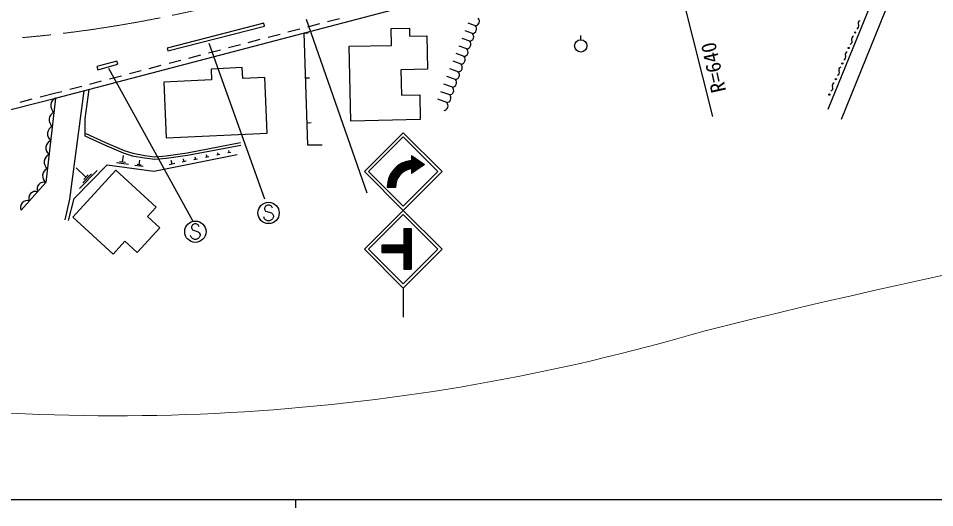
# Model space of a CAD drawing. Units: millimetres, scale not verified. Extents: x 40000 to 680000, y 20000 to 380000.
# Drawn here: x 234180 to 345942, y 204000 to 263722 of the extents above; entities that cross this region are included whole.
import ezdxf
from ezdxf.enums import TextEntityAlignment as Align

# ---------------------------------------------------------------- set-up
doc = ezdxf.new("R2010")
doc.units = ezdxf.units.MM
doc.header["$LTSCALE"] = 1000
doc.linetypes.add('CHAIN', pattern=[18.5, 12, -1.5, 3.5, -1.5])
for name, color, linetype, lineweight in [('M-BGD', 7, 'Continuous', 25), ('M-BMK', 2, 'CHAIN', 13), ('M-BMK-SRVR', 3, 'Continuous', 25), ('M-STR-HTXT', 7, 'Continuous', 13), ('M-STR-STRC', 7, 'Continuous', 25), ('M-TTL-BAND', 7, 'Continuous', 25)]:
    doc.layers.add(name, color=color, linetype=linetype, lineweight=lineweight)
doc.styles.add('ＭＳ ゴシック', font='')
doc.styles.get('ＭＳ ゴシック').set_extended_font_data('MS Gothic')

msp = doc.modelspace()

# ---------------------------------------------------------------- linework, layer by layer
at = {"layer": 'M-BGD'}
for p, q in [((340634, 271501), (332906, 252601)), ((334566, 251400), (342496, 270962)), ((269482, 262688), (270933, 263069)), ((271900, 263323), (273351, 263705)), ((289930, 262802), (289045, 263131)), ((264646, 261418), (266097, 261799)), ((267064, 262053), (268515, 262434)), ((269030, 261944), (269530, 261960)), ((289581, 261865), (288675, 262201)), ((302767, 261110), (302767, 261610)), ((259811, 260147), (261261, 260528)), ((262228, 260783), (263679, 261164)), ((289233, 260927), (288306, 261272)), ((257393, 259512), (258843, 259893)), ((288536, 259053), (287566, 259413)), ((288885, 259990), (287936, 260343)), ((252557, 258242), (254007, 258623)), ((254975, 258877), (256425, 259258)), ((288188, 258115), (287196, 258484)), ((247721, 256971), (249172, 257352)), ((250139, 257606), (251590, 257987)), ((287839, 257178), (286826, 257555)), ((242885, 255701), (244336, 256082)), ((245303, 256336), (246754, 256717)), ((269212, 256459), (269712, 256476)), ((287491, 256241), (286456, 256625)), ((240467, 255065), (241918, 255447)), ((287142, 255303), (286087, 255696)), ((234412, 253508), (235866, 253879)), ((236835, 254126), (238743, 254612)), ((238743, 254612), (239500, 254811)), ((286446, 253429), (285347, 253837)), ((286794, 254366), (285717, 254766)), ((269395, 250974), (269894, 250991)), ((257202, 246784), (257147, 247055)), ((258759, 247098), (258374, 247020)), ((258567, 247059), (258515, 247316)), ((260092, 247366), (259729, 247293)), ((259911, 247330), (259862, 247572)), ((247609, 245881), (246135, 246076)), ((247266, 246126), (246529, 246224)), ((246898, 246175), (247002, 246961)), ((249180, 245814), (248660, 245883)), ((248920, 245848), (248993, 246402)), ((253255, 245989), (252590, 245856)), ((252923, 245923), (252833, 246366)), ((254657, 246272), (254154, 246171)), ((254406, 246221), (254338, 246556)), ((256029, 246548), (255600, 246462)), ((255815, 246505), (255757, 246791)), ((257405, 246825), (256998, 246743)), ((242427, 244340), (241250, 245490)), ((243799, 245156), (241643, 242949)), ((249421, 245641), (248383, 245779)), ((243113, 244748), (242035, 243645)), ((242697, 244616), (242158, 244064))]:
    msp.add_line(p, q, dxfattribs=at)
for points in [[(198352, 243838), (212302, 247251), (238731, 253976), (289735, 267389), (313354, 273642), (329123, 277452), (341572, 280231), (345993, 280897), (369473, 285526)], [(271254, 248221), (269486, 248232), (269030, 261944)], [(261546, 256389), (261486, 257700), (257687, 257526), (257747, 256214)], [(257747, 256214), (251916, 255947), (252228, 249151)], [(252228, 249151), (264540, 249716), (264228, 256512), (261546, 256389)], [(242164, 254879), (240421, 241644), (239856, 239117)], [(242764, 255036), (242301, 251448), (242278, 249400)], [(238731, 253976), (237542, 243675), (234529, 240309)], [(242278, 249400), (244700, 248293), (246974, 247317), (248069, 246954), (249569, 246689), (250831, 246515), (252247, 246661), (254816, 247019), (261329, 248259)], [(242402, 249672), (244821, 248568), (247080, 247598), (248143, 247246), (249615, 246986), (250836, 246817), (252211, 246959), (254767, 247315), (261273, 248553)], [(240300, 239041), (241006, 241725), (245008, 245821), (250706, 245068), (260875, 247116)], [(246068, 245187), (240818, 239466), (245744, 234946), (247183, 236514)], [(249943, 239522), (250994, 240666), (246068, 245187)], [(249943, 239522), (251428, 238159), (248668, 235151), (247183, 236514)]]:
    msp.add_lwpolyline(points, dxfattribs=at)
for points in [[(252421, 259739), (264209, 262781), (264122, 263116), (252334, 260075)], [(274731, 251187), (274535, 260305), (279699, 260416), (279654, 262477), (281886, 262525), (281907, 261525), (284009, 261570), (284096, 257496), (280846, 257426), (280912, 254352), (283144, 254400), (283209, 251369)], [(243862, 257440), (246317, 258109), (246212, 258495), (243757, 257825)]]:
    msp.add_lwpolyline(points, close=True, dxfattribs=at)
for centre, radius in [((336241, 261994), 75), ((302767, 260360), 750), ((335454, 260099), 75), ((334668, 258204), 75), ((333881, 256309), 75), ((333094, 254414), 75)]:
    msp.add_circle(centre, radius, dxfattribs=at)
for centre, radius, start, end in [((289506, 262426), 567, 277.68102, 41.53605), ((289854, 263364), 567, 277.68102, 41.53605), ((336336, 262781), 339, 286.60884, 28.30313), ((336933, 263102), 339, 106.60884, 208.30313), ((289157, 261489), 567, 277.68102, 41.53605), ((336146, 261207), 339, 106.60884, 208.30313), ((288809, 260552), 567, 277.68102, 41.53605), ((335549, 260886), 339, 286.60884, 28.30313), ((288460, 259614), 567, 277.68102, 41.53605), ((335360, 259312), 339, 106.60884, 208.30313), ((288112, 258677), 567, 277.68102, 41.53605), ((334762, 258991), 339, 286.60884, 28.30313), ((287415, 256802), 567, 277.68102, 41.53605), ((287764, 257740), 567, 277.68102, 41.53605), ((333976, 257095), 339, 286.60884, 28.30313), ((334573, 257417), 339, 106.60884, 208.30313), ((287067, 255865), 567, 277.68102, 41.53605), ((286718, 254928), 567, 277.68102, 41.53605), ((333189, 255200), 339, 286.60884, 28.30313), ((333786, 255522), 339, 106.60884, 208.30313), ((239125, 253060), 997, 113.30538, 233.53002), ((286370, 253990), 567, 277.68102, 41.53605), ((286021, 253053), 567, 277.68102, 41.53605), ((238927, 251344), 997, 113.30538, 233.53002), ((238729, 249627), 997, 113.30538, 233.53002), ((238531, 247910), 997, 113.30538, 233.53002), ((238332, 246193), 997, 113.30538, 233.53002), ((238134, 244477), 997, 113.30538, 233.53002), ((237276, 242903), 817, 70.99962, 205.33662), ((236272, 241781), 817, 70.99962, 205.33662), ((235267, 240658), 817, 70.99962, 205.33662)]:
    msp.add_arc(centre, radius, start, end, dxfattribs=at)
at = {"layer": 'M-BMK'}
msp.add_arc((220501, 419337), 158607, 250.20065, 285.62326, dxfattribs=at)
at = {"layer": 'M-BMK-SRVR'}
msp.add_line((311908, 279406), (318845, 251742), dxfattribs=at)
at = {"layer": 'M-STR-HTXT'}
for centre, radius, start, end in [((541870, -669818), 922991, 92.03274, 104.04118), ((245925, 470114), 254901, 260.70788, 286.40964)]:
    msp.add_arc(centre, radius, start, end, dxfattribs=at)
at = {"layer": 'M-STR-STRC'}
for p, q in [((269275, 263603), (276697, 242441)), ((257430, 260707), (264221, 241704)), ((245191, 257628), (255403, 239045)), ((276382, 245023), (281119, 249760)), ((276877, 245023), (281119, 249265)), ((281119, 249760), (285857, 245023)), ((281119, 249265), (285362, 245023)), ((279180, 243148), (282642, 246610)), ((279183, 243292), (282559, 246668)), ((279194, 243444), (282125, 246376)), ((279213, 243604), (281965, 246357)), ((279242, 243775), (281795, 246328)), ((279283, 243958), (281612, 246286)), ((279342, 244158), (281412, 246228)), ((279425, 244382), (281187, 246145)), ((279548, 244647), (280923, 246022)), ((281436, 245161), (280702, 245895)), ((281533, 245205), (280790, 245948)), ((281634, 245246), (280881, 245999)), ((281739, 245283), (280974, 246048)), ((281848, 245315), (281069, 246093)), ((281962, 245342), (281167, 246137)), ((281202, 245028), (282726, 246552)), ((282082, 245363), (281268, 246177)), ((282528, 245059), (281372, 246215)), ((282611, 245117), (281479, 246249)), ((281511, 245196), (282809, 246494)), ((282695, 245175), (281589, 246280)), ((282778, 245233), (281703, 246308)), ((281740, 245283), (282892, 246436)), ((282862, 245291), (281820, 246333)), ((281934, 245335), (282976, 246378)), ((282945, 245349), (281941, 246353)), ((283029, 245407), (282066, 246370)), ((282107, 245367), (283059, 246320)), ((282137, 246960), (283701, 245874)), ((282137, 246960), (282137, 246377)), ((282137, 246954), (282141, 246957)), ((282137, 246812), (282225, 246899)), ((283362, 245639), (282137, 246864)), ((282137, 246671), (282308, 246842)), ((282137, 246529), (282392, 246784)), ((282137, 246388), (282475, 246726)), ((283279, 245581), (282137, 246722)), ((283195, 245523), (282137, 246581)), ((283112, 245465), (282137, 246439)), ((282137, 245257), (283143, 246262)), ((282137, 245115), (283226, 246204)), ((282137, 244974), (283310, 246146)), ((282137, 244832), (283393, 246088)), ((283446, 245697), (282285, 246858)), ((282456, 245009), (283477, 246030)), ((283529, 245755), (282748, 246536)), ((282919, 245331), (283560, 245972)), ((283613, 245813), (283211, 246215)), ((283382, 245652), (283644, 245914)), ((283696, 245871), (283674, 245893)), ((276382, 245023), (281119, 240285)), ((276877, 245023), (281119, 240780)), ((280387, 244088), (279649, 244827)), ((280434, 244183), (279704, 244914)), ((280484, 244274), (279760, 244998)), ((279767, 245007), (280562, 245803)), ((280538, 244362), (279820, 245080)), ((280595, 244446), (279881, 245160)), ((280655, 244527), (279945, 245238)), ((280719, 244605), (280010, 245314)), ((280786, 244680), (280078, 245387)), ((280856, 244751), (280149, 245458)), ((280929, 244820), (280221, 245527)), ((281005, 244885), (280296, 245594)), ((281085, 244947), (280372, 245659)), ((281167, 245005), (280451, 245721)), ((281254, 245061), (280533, 245782)), ((281343, 245112), (280616, 245840)), ((281119, 240780), (285362, 245023)), ((281119, 240285), (285857, 245023)), ((283701, 245874), (282137, 244788)), ((282137, 245371), (282137, 244788)), ((282444, 245001), (282137, 245308)), ((282361, 244943), (282137, 245167)), ((282277, 244885), (282137, 245025)), ((282194, 244827), (282137, 244884)), ((279854, 243066), (279226, 243694)), ((279240, 243066), (280541, 244368)), ((279996, 243066), (279249, 243812)), ((280137, 243066), (279275, 243927)), ((280180, 243164), (279305, 244039)), ((280185, 243300), (279338, 244147)), ((280198, 243429), (279374, 244253)), ((279381, 243066), (280374, 244058)), ((280217, 243552), (279414, 244355)), ((280242, 243668), (279455, 244455)), ((280271, 243780), (279500, 244551)), ((279522, 243066), (280287, 243830)), ((280306, 243887), (279547, 244646)), ((280344, 243990), (279597, 244737)), ((279289, 243066), (279180, 243174)), ((280182, 243066), (279181, 243066)), ((279430, 243066), (279184, 243311)), ((279571, 243066), (279194, 243443)), ((279713, 243066), (279208, 243571)), ((279664, 243066), (280234, 243636)), ((279805, 243066), (280202, 243463)), ((279947, 243066), (280186, 243305)), ((280088, 243066), (280180, 243158)), ((264340, 240794), (264222, 240557)), ((264222, 240557), (264222, 240439)), ((264222, 240439), (264340, 240203)), ((264577, 240912), (264340, 240794)), ((264813, 240912), (264577, 240912)), ((265049, 240794), (264813, 240912)), ((265168, 240557), (265049, 240794)), ((264222, 239257), (264104, 239494)), ((264340, 239139), (264222, 239257)), ((264340, 240203), (265049, 239966)), ((265049, 239966), (265168, 239848)), ((265168, 239257), (265049, 239139)), ((265168, 239848), (265286, 239612)), ((265286, 239494), (265168, 239257)), ((265286, 239612), (265286, 239494)), ((276382, 235547), (281119, 240285)), ((276877, 235547), (281119, 239790)), ((281119, 240285), (285857, 235547)), ((281119, 239790), (285362, 235547)), ((255417, 238504), (255299, 238267)), ((255299, 238267), (255299, 238149)), ((255299, 238149), (255417, 237913)), ((255654, 238622), (255417, 238504)), ((255890, 238622), (255654, 238622)), ((256127, 238504), (255890, 238622)), ((256245, 238267), (256127, 238504)), ((264577, 239021), (264340, 239139)), ((264813, 239021), (264577, 239021)), ((265049, 239139), (264813, 239021)), ((281202, 238086), (282102, 238086)), ((281202, 238086), (281202, 236053)), ((281202, 237998), (281289, 238086)), ((281202, 237857), (281431, 238086)), ((281202, 237715), (281572, 238086)), ((281202, 237574), (281713, 238086)), ((281202, 237432), (281855, 238086)), ((281202, 237291), (281996, 238086)), ((282102, 237220), (281236, 238086)), ((282102, 237362), (281377, 238086)), ((282102, 237503), (281519, 238086)), ((282102, 237644), (281660, 238086)), ((282102, 237786), (281802, 238086)), ((282102, 237927), (281943, 238086)), ((282102, 238069), (282085, 238086)), ((282102, 238086), (282102, 233121)), ((255299, 236967), (255181, 237204)), ((255417, 236849), (255299, 236967)), ((255417, 237913), (256127, 237676)), ((256127, 237676), (256245, 237558)), ((256245, 236967), (256127, 236849)), ((256245, 237558), (256363, 237322)), ((256363, 237204), (256245, 236967)), ((256363, 237322), (256363, 237204)), ((281202, 237149), (282102, 238049)), ((282102, 237079), (281202, 237979)), ((281202, 237008), (282102, 237908)), ((282102, 236937), (281202, 237837)), ((281202, 236867), (282102, 237767)), ((282102, 236796), (281202, 237696)), ((281202, 236725), (282102, 237625)), ((282102, 236654), (281202, 237554)), ((281202, 236584), (282102, 237484)), ((282102, 236513), (281202, 237413)), ((281202, 236442), (282102, 237342)), ((282102, 236372), (281202, 237272)), ((281202, 236301), (282102, 237201)), ((282102, 236230), (281202, 237130)), ((281202, 236160), (282102, 237060)), ((282102, 236089), (281202, 236989)), ((255654, 236731), (255417, 236849)), ((255890, 236731), (255654, 236731)), ((256127, 236849), (255890, 236731)), ((281202, 236053), (278509, 236053)), ((278509, 236053), (278509, 235153)), ((278509, 236012), (278550, 236053)), ((278509, 235871), (278691, 236053)), ((278509, 235729), (278832, 236053)), ((278509, 235588), (278974, 236053)), ((278509, 235447), (279115, 236053)), ((278509, 235305), (279257, 236053)), ((278509, 235164), (279398, 236053)), ((279360, 235153), (278509, 236004)), ((279218, 235153), (278509, 235863)), ((279501, 235153), (278601, 236053)), ((278639, 235153), (279539, 236053)), ((279643, 235153), (278743, 236053)), ((278781, 235153), (279681, 236053)), ((279784, 235153), (278884, 236053)), ((278922, 235153), (279822, 236053)), ((279926, 235153), (279026, 236053)), ((279064, 235153), (279964, 236053)), ((280067, 235153), (279167, 236053)), ((279205, 235153), (280105, 236053)), ((280208, 235153), (279308, 236053)), ((279347, 235153), (280247, 236053)), ((280350, 235153), (279450, 236053)), ((279488, 235153), (280388, 236053)), ((280491, 235153), (279591, 236053)), ((279629, 235153), (280529, 236053)), ((280633, 235153), (279733, 236053)), ((279771, 235153), (280671, 236053)), ((280774, 235153), (279874, 236053)), ((279912, 235153), (280812, 236053)), ((280916, 235153), (280016, 236053)), ((280054, 235153), (280954, 236053)), ((281057, 235153), (280157, 236053)), ((280195, 235153), (281095, 236053)), ((281198, 235153), (280298, 236053)), ((280337, 235153), (282102, 236918)), ((282102, 234391), (280440, 236053)), ((280478, 235153), (282102, 236777)), ((282102, 234533), (280581, 236053)), ((280619, 235153), (282102, 236635)), ((282102, 234674), (280723, 236053)), ((280761, 235153), (282102, 236494)), ((282102, 234816), (280864, 236053)), ((280902, 235153), (282102, 236352)), ((282102, 234957), (281006, 236053)), ((281044, 235153), (282102, 236211)), ((282102, 235099), (281147, 236053)), ((281185, 235153), (282102, 236070)), ((282102, 235947), (281202, 236847)), ((282102, 235806), (281202, 236706)), ((282102, 235664), (281202, 236564)), ((282102, 235523), (281202, 236423)), ((282102, 235382), (281202, 236282)), ((282102, 235240), (281202, 236140)), ((281202, 235028), (282102, 235928)), ((276382, 235547), (281119, 230810)), ((276877, 235547), (281119, 231305)), ((279077, 235153), (278509, 235721)), ((278936, 235153), (278509, 235580)), ((278794, 235153), (278509, 235439)), ((278653, 235153), (278509, 235297)), ((278511, 235153), (278509, 235156)), ((278509, 235153), (281202, 235153)), ((281119, 231305), (285362, 235547)), ((281119, 230810), (285857, 235547)), ((281202, 234887), (282102, 235787)), ((281202, 234745), (282102, 235645)), ((281202, 234604), (282102, 235504)), ((281202, 234462), (282102, 235362)), ((281202, 234321), (282102, 235221)), ((281202, 235153), (281202, 233121)), ((282102, 234250), (281202, 235150)), ((281202, 234180), (282102, 235080)), ((282102, 234109), (281202, 235009)), ((281202, 234038), (282102, 234938)), ((282102, 233967), (281202, 234867)), ((281202, 233897), (282102, 234797)), ((282102, 233826), (281202, 234726)), ((281202, 233755), (282102, 234655)), ((282102, 233684), (281202, 234584)), ((281202, 233614), (282102, 234514)), ((282102, 233543), (281202, 234443)), ((281202, 233472), (282102, 234372)), ((282102, 233401), (281202, 234301)), ((281202, 233331), (282102, 234231)), ((282102, 233260), (281202, 234160)), ((281202, 233190), (282102, 234090)), ((282100, 233121), (281202, 234019)), ((281958, 233121), (281202, 233877)), ((281817, 233121), (281202, 233736)), ((281675, 233121), (281202, 233594)), ((281274, 233121), (282102, 233948)), ((281415, 233121), (282102, 233807)), ((281557, 233121), (282102, 233665)), ((281534, 233121), (281202, 233453)), ((281392, 233121), (281202, 233311)), ((281251, 233121), (281202, 233170)), ((281202, 233121), (282102, 233121)), ((281698, 233121), (282102, 233524)), ((281840, 233121), (282102, 233382)), ((281981, 233121), (282102, 233241)), ((281119, 230810), (281119, 227254))]:
    msp.add_line(p, q, dxfattribs=at)
for centre in [(264695, 239966), (255772, 237676)]:
    msp.add_circle(centre, 1300, dxfattribs=at)
for radius, start, end in [(3242, 95.04416, 181.43524), (2242, 97.30386, 182.0755)]:
    msp.add_arc((282423, 243147), radius, start, end, dxfattribs=at)
at = {"layer": 'M-TTL-BAND'}
for p, q in [((40000, 205000), (579000, 205000)), ((268000, 205000), (268000, 204000))]:
    msp.add_line(p, q, dxfattribs=at)

# ---------------------------------------------------------------- texts
at = {"layer": 'M-BMK-SRVR', "style": 'ＭＳ ゴシック'}
msp.add_text('R=640', height=1833, rotation=102.579, dxfattribs=at).set_placement((319628, 254670), align=Align.MIDDLE_LEFT)

doc.saveas('drawing.dxf')
